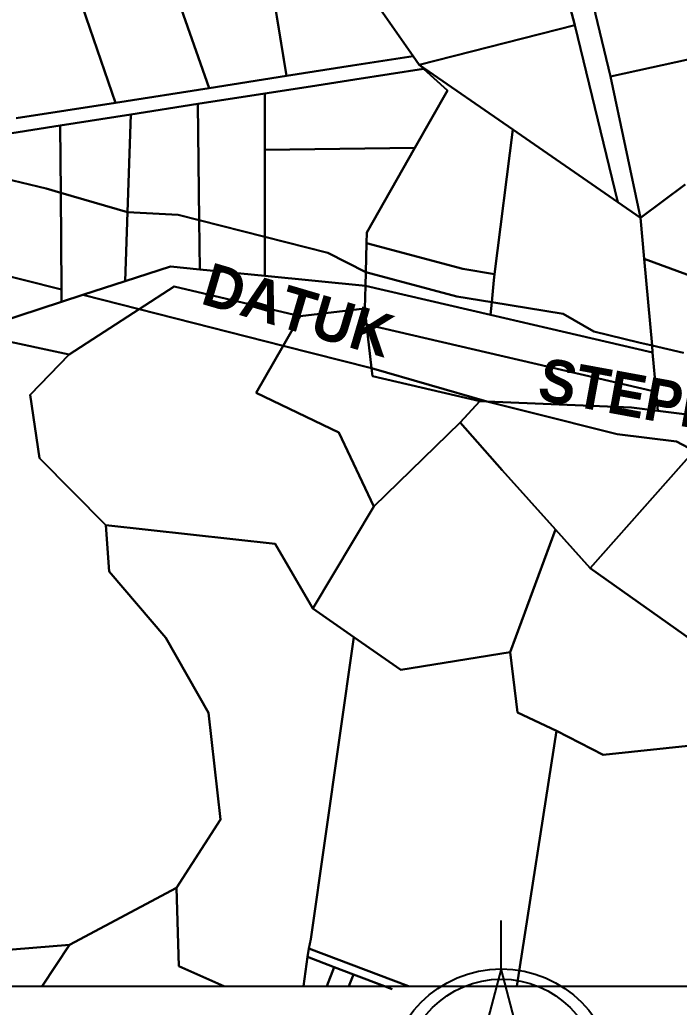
# Model space of a CAD drawing. Header units: inches. Extents: x 3562 to 70198, y -55726 to -1193.
# Drawn here: x 62744 to 66245, y -15232 to -9989 of the extents above; entities that cross this region are included whole.
import ezdxf

# ---------------------------------------------------------------- set-up
doc = ezdxf.new("R2010")
doc.units = ezdxf.units.IN
doc.header["$MEASUREMENT"] = 0
doc.layers.add('Locality Plan', color=7, linetype='Continuous')

# ---------------------------------------------------------------- blocks, each defined once
blk = doc.blocks.new('PD_912704')
at = {"layer": 'Locality Plan', "color": 7}
for p, q in [((65300.5, -15028.9), (65300.5, -14771.2)), ((65300.5, -15600), (64697.7, -15600)), ((65300.5, -15600), (65907.5, -15600)), ((65308.7, -15592.6), (65308.7, -16142.4))]:
    blk.add_line(p, q, dxfattribs=at)
blk.add_lwpolyline([(65300.5, -15631.7), (65599.5, -16171.1), (65300.5, -15028.9), (65001.5, -16162), (65300.5, -15631.7)], dxfattribs=at)
for centre, radius in [((65300.5, -15631.7), 602.8), ((65300.5, -15600), 517.2)]:
    blk.add_circle(centre, radius, dxfattribs=at)
blk = doc.blocks.new('PD_912703')
at = {"layer": 'Locality Plan'}
blk.add_blockref('PD_912704', (0, 0), dxfattribs=at)
at = {"layer": 'Locality Plan', "color": 7, "insert": (65150.4, -16310.5), "char_height": 326.687, "width": 388.056, "attachment_point": 1, "rotation": 0.0228}
blk.add_mtext('\\pxsm0.89;\\fTimes|b0|i0|c0|p326.6869;\\W1.03;N', dxfattribs=at)
blk = doc.blocks.new('PD_912705')
at = {"layer": 'Locality Plan', "color": 7}
for p, q in [((64020.9, -9443.5), (64160.8, -10286.6)), ((64160.8, -10286.6), (64020.9, -9443.5)), ((63750, -10351), (63478.7, -9583.6)), ((63478.7, -9583.6), (63750, -10351)), ((63252.1, -10428.9), (62973.1, -9617.2)), ((62973.1, -9617.2), (63252.1, -10428.9)), ((65690.6, -10016.8), (65584.7, -9616.9)), ((65584.7, -9616.9), (65690.6, -10016.8)), ((64603.8, -9853.6), (64832, -10181.4)), ((64832, -10181.4), (64603.8, -9853.6)), ((65880, -10290.1), (65768.2, -9825.2)), ((65768.2, -9825.2), (65880, -10290.1)), ((64863.6, -10227.5), (65690.6, -10016.8)), ((65690.6, -10016.8), (64863.6, -10227.5)), ((65919.2, -10957.1), (65690.6, -10016.8)), ((65690.6, -10016.8), (65919.2, -10957.1)), ((66684.8, -10114), (65880, -10290.1)), ((65880, -10290.1), (66684.8, -10114)), ((64832, -10181.4), (64510.5, -10231.7)), ((64510.5, -10231.7), (64832, -10181.4)), ((64832, -10181.4), (64863.6, -10227.5)), ((64863.6, -10227.5), (64832, -10181.4)), ((64510.5, -10231.7), (64160.8, -10286.6)), ((64160.8, -10286.6), (64510.5, -10231.7)), ((64887.1, -10248.7), (64522.1, -10305.8)), ((64522.1, -10305.8), (64887.1, -10248.7)), ((65362, -10572.1), (64863.6, -10227.5)), ((64863.6, -10227.5), (64887.1, -10248.7)), ((64887.1, -10248.7), (64863.6, -10227.5)), ((64863.6, -10227.5), (65362, -10572.1)), ((64887.1, -10248.7), (65015.3, -10364.3)), ((65015.3, -10364.3), (64887.1, -10248.7)), ((64160.8, -10286.6), (63750, -10351)), ((63750, -10351), (64160.8, -10286.6)), ((64522.1, -10305.8), (64288, -10342.6)), ((64288, -10342.6), (64522.1, -10305.8)), ((65880, -10290.1), (66039.3, -11040.1)), ((66039.3, -11040.1), (65880, -10290.1)), ((63750, -10351), (63252.1, -10428.9)), ((63252.1, -10428.9), (63750, -10351)), ((63689.7, -10435.1), (64045.4, -10379.3)), ((64045.4, -10379.3), (63689.7, -10435.1)), ((64288, -10342.6), (64045.4, -10379.3)), ((64045.4, -10379.3), (64288, -10342.6)), ((64045.4, -10379.3), (64045.4, -10679.3)), ((64045.4, -10679.3), (64045.4, -10379.3)), ((65015.3, -10364.3), (64841.8, -10669.2)), ((64841.8, -10669.2), (65015.3, -10364.3)), ((63252.1, -10428.9), (62725.9, -10511.4)), ((62725.9, -10511.4), (63252.1, -10428.9)), ((63334.2, -10490.8), (63689.7, -10435.1)), ((63689.7, -10435.1), (63334.2, -10490.8)), ((63697.3, -11052.7), (63689.7, -10435.1)), ((63689.7, -10435.1), (63697.3, -11052.7)), ((62958.8, -10549.8), (63334.2, -10490.8)), ((63334.2, -10490.8), (62958.8, -10549.8)), ((63316.1, -11010.5), (63334.2, -10490.8)), ((63334.2, -10490.8), (63316.1, -11010.5)), ((62701.9, -10590), (62958.8, -10549.8)), ((62958.8, -10549.8), (62701.9, -10590)), ((62961.8, -10907.1), (62958.8, -10549.8)), ((62958.8, -10549.8), (62961.8, -10907.1)), ((65265.1, -11339), (65362, -10572.1)), ((65362, -10572.1), (65265.1, -11339)), ((65919.2, -10957.1), (65362, -10572.1)), ((65362, -10572.1), (65919.2, -10957.1)), ((64045.4, -10679.3), (64045.3, -11141.2)), ((64045.3, -11141.2), (64045.4, -10679.3)), ((64841.8, -10669.2), (64045.4, -10679.3)), ((64045.4, -10679.3), (64841.8, -10669.2)), ((64841.8, -10669.2), (64585.8, -11118.6)), ((64585.8, -11118.6), (64841.8, -10669.2)), ((62662.8, -10830.9), (62884.9, -10884.7)), ((62884.9, -10884.7), (62662.8, -10830.9)), ((62884.9, -10884.7), (62961.8, -10907.1)), ((62961.8, -10907.1), (62884.9, -10884.7)), ((66039.3, -11040.1), (66275.6, -10863.5)), ((66275.6, -10863.5), (66039.3, -11040.1)), ((62961.8, -10907.1), (63316.1, -11010.5)), ((62966, -11421.1), (62961.8, -10907.1)), ((62961.8, -10907.1), (62966, -11421.1)), ((63316.1, -11010.5), (62961.8, -10907.1)), ((66039.3, -11040.1), (65919.2, -10957.1)), ((65919.2, -10957.1), (66039.3, -11040.1)), ((63316.1, -11010.5), (63303.3, -11377.3)), ((63303.3, -11377.3), (63316.1, -11010.5)), ((63316.1, -11010.5), (63584.6, -11024)), ((63584.6, -11024), (63316.1, -11010.5)), ((63584.6, -11024), (63697.3, -11052.7)), ((63697.3, -11052.7), (63584.6, -11024)), ((63697.3, -11052.7), (63700.5, -11314.2)), ((63697.3, -11052.7), (64045.3, -11141.2)), ((63700.5, -11314.2), (63697.3, -11052.7)), ((64045.3, -11141.2), (63697.3, -11052.7)), ((66058.9, -11258.5), (66039.3, -11040.1)), ((66039.3, -11040.1), (66058.9, -11258.5)), ((64045.3, -11141.2), (64045.3, -11348.6)), ((64045.3, -11348.6), (64045.3, -11141.2)), ((64045.3, -11141.2), (64379.5, -11226.2)), ((64379.5, -11226.2), (64045.3, -11141.2)), ((64585.8, -11118.6), (64584.4, -11174.2)), ((64584.4, -11174.2), (64585.8, -11118.6)), ((64584.4, -11174.2), (64580.5, -11328.4)), ((64580.5, -11328.4), (64584.4, -11174.2)), ((65095.8, -11311.5), (64584.4, -11174.2)), ((64584.4, -11174.2), (65095.8, -11311.5)), ((64379.5, -11226.2), (64580.5, -11328.4)), ((64580.5, -11328.4), (64379.5, -11226.2)), ((66058.9, -11258.5), (66852.6, -11552.1)), ((66100.3, -11718.9), (66058.9, -11258.5)), ((66852.6, -11552.1), (66058.9, -11258.5)), ((66058.9, -11258.5), (66100.3, -11718.9)), ((62582.6, -11324.8), (62763, -11369.7)), ((62763, -11369.7), (62582.6, -11324.8)), ((63545.1, -11298.8), (63303.3, -11377.3)), ((63303.3, -11377.3), (63545.1, -11298.8)), ((63700.5, -11314.2), (63545.1, -11298.8)), ((63545.1, -11298.8), (63700.5, -11314.2)), ((64045.3, -11348.6), (63700.5, -11314.2)), ((63700.5, -11314.2), (64045.3, -11348.6)), ((65265.1, -11339), (65095.8, -11311.5)), ((65095.8, -11311.5), (65265.1, -11339)), ((62763, -11369.7), (62966, -11421.1)), ((62966, -11421.1), (62763, -11369.7)), ((63303.3, -11377.3), (63079.8, -11450)), ((63079.8, -11450), (63303.3, -11377.3)), ((64045.3, -11348.6), (64578.7, -11401.7)), ((64578.7, -11401.7), (64045.3, -11348.6)), ((64580.5, -11328.4), (64578.7, -11401.7)), ((64578.7, -11401.7), (64580.5, -11328.4)), ((64580.5, -11328.4), (65064.2, -11458.4)), ((65064.2, -11458.4), (64580.5, -11328.4)), ((65249.8, -11488.7), (65261.1, -11370.7)), ((65261.1, -11370.7), (65249.8, -11488.7)), ((65261.1, -11370.7), (65265.1, -11339)), ((65265.1, -11339), (65261.1, -11370.7)), ((62966, -11421.1), (62966.5, -11486.8)), ((62966.5, -11486.8), (62966, -11421.1)), ((63378.4, -11525.8), (63563.5, -11405.8)), ((63563.5, -11405.8), (63378.4, -11525.8)), ((63563.5, -11405.8), (64232.3, -11563)), ((64232.3, -11563), (63563.5, -11405.8)), ((64575.7, -11521.8), (64578.7, -11401.7)), ((64578.7, -11401.7), (64575.7, -11521.8)), ((64578.7, -11401.7), (65243.4, -11556)), ((65243.4, -11556), (64578.7, -11401.7)), ((63079.8, -11450), (62966.5, -11486.8)), ((62966.5, -11486.8), (63079.8, -11450)), ((63079.8, -11450), (63378.4, -11525.8)), ((63378.4, -11525.8), (63079.8, -11450)), ((65064.2, -11458.4), (65249.8, -11488.7)), ((65249.8, -11488.7), (65064.2, -11458.4)), ((62966.5, -11486.8), (62624.6, -11597.9)), ((62624.6, -11597.9), (62966.5, -11486.8)), ((63007, -11766.7), (63378.4, -11525.8)), ((63378.4, -11525.8), (63007, -11766.7)), ((64142.8, -11720.2), (63378.4, -11525.8)), ((63378.4, -11525.8), (64142.8, -11720.2)), ((64232.3, -11563), (64575.7, -11521.8)), ((64575.7, -11521.8), (64232.3, -11563)), ((64575.7, -11521.8), (64585.3, -11606.3)), ((64585.3, -11606.3), (64575.7, -11521.8)), ((65243.4, -11556), (65249.8, -11488.7)), ((65249.8, -11488.7), (65243.4, -11556)), ((65249.8, -11488.7), (65628.9, -11550.4)), ((65628.9, -11550.4), (65249.8, -11488.7)), ((64142.8, -11720.2), (64232.3, -11563)), ((64232.3, -11563), (64142.8, -11720.2)), ((65243.4, -11556), (65547, -11626.4)), ((65547, -11626.4), (65243.4, -11556)), ((65628.9, -11550.4), (65790.7, -11643.1)), ((65790.7, -11643.1), (65628.9, -11550.4)), ((64611.7, -11839.3), (64585.3, -11606.3)), ((64585.3, -11606.3), (66122.4, -11964.8)), ((64585.3, -11606.3), (64611.7, -11839.3)), ((66122.4, -11964.8), (64585.3, -11606.3)), ((65547, -11626.4), (66103.6, -11755.4)), ((66103.6, -11755.4), (65547, -11626.4)), ((62459.1, -11649.7), (63007, -11766.7)), ((63007, -11766.7), (62459.1, -11649.7)), ((65790.7, -11643.1), (66031.2, -11703.1)), ((66031.2, -11703.1), (65790.7, -11643.1)), ((63998.4, -11970.2), (64142.8, -11720.2)), ((64142.8, -11720.2), (63998.4, -11970.2)), ((64142.8, -11720.2), (64611.7, -11839.3)), ((64611.7, -11839.3), (64142.8, -11720.2)), ((66031.2, -11703.1), (66100.3, -11718.9)), ((66100.3, -11718.9), (66031.2, -11703.1)), ((66103.6, -11755.4), (66100.3, -11718.9)), ((66100.3, -11718.9), (66268.1, -11757.5)), ((66268.1, -11757.5), (66100.3, -11718.9)), ((66100.3, -11718.9), (66103.6, -11755.4)), ((63007, -11766.7), (62800.2, -11981)), ((62800.2, -11981), (63007, -11766.7)), ((66122.4, -11964.8), (66103.6, -11755.4)), ((66103.6, -11755.4), (66122.4, -11964.8)), ((64611.7, -11839.3), (64616.6, -11881.7)), ((65224, -12015), (64611.7, -11839.3)), ((64616.6, -11881.7), (64611.7, -11839.3)), ((64611.7, -11839.3), (65224, -12015)), ((64616.6, -11881.7), (65186.9, -12013.4)), ((65186.9, -12013.4), (64616.6, -11881.7)), ((62800.2, -11981), (62850.1, -12316.4)), ((62850.1, -12316.4), (62800.2, -11981)), ((64437.6, -12180), (63998.4, -11970.2)), ((63998.4, -11970.2), (64437.6, -12180)), ((66131.4, -12065), (66122.4, -11964.8)), ((66122.4, -11964.8), (66131.4, -12065)), ((65082.5, -12127.6), (65186.9, -12013.4)), ((65186.9, -12013.4), (65082.5, -12127.6)), ((65186.9, -12013.4), (65224, -12015)), ((65224, -12015), (65186.9, -12013.4)), ((65224, -12015), (65571, -12103.1)), ((65571, -12103.1), (65224, -12015)), ((65224, -12015), (65991.9, -12047.2)), ((65991.9, -12047.2), (65224, -12015)), ((65991.9, -12047.2), (66131.4, -12065)), ((66131.4, -12065), (65991.9, -12047.2)), ((65571, -12103.1), (65788.7, -12157.9)), ((65788.7, -12157.9), (65571, -12103.1)), ((66131.4, -12065), (66473.6, -12108.8)), ((66473.6, -12108.8), (66131.4, -12065)), ((64623.7, -12573.8), (65082.5, -12127.6)), ((65082.5, -12127.6), (64623.7, -12573.8)), ((65082.5, -12127.6), (65304.5, -12379.8)), ((65304.5, -12379.8), (65082.5, -12127.6)), ((65788.7, -12157.9), (65914.8, -12189.3)), ((65914.8, -12189.3), (65788.7, -12157.9)), ((64623.7, -12573.8), (64437.6, -12180)), ((64437.6, -12180), (64623.7, -12573.8)), ((65914.8, -12189.3), (66231.1, -12228.9)), ((66231.1, -12228.9), (65914.8, -12189.3)), ((66231.1, -12228.9), (66324.2, -12277.2)), ((66324.2, -12277.2), (66231.1, -12228.9)), ((62850.1, -12316.4), (63201.1, -12672.9)), ((63201.1, -12672.9), (62850.1, -12316.4)), ((66324.2, -12277.2), (65771.5, -12900.1)), ((65771.5, -12900.1), (66324.2, -12277.2)), ((65304.5, -12379.8), (65588.3, -12696)), ((65588.3, -12696), (65304.5, -12379.8)), ((64300.4, -13114.7), (64623.7, -12573.8)), ((64623.7, -12573.8), (64300.4, -13114.7)), ((63219.6, -12918.4), (63201.1, -12672.9)), ((63201.1, -12672.9), (64100, -12771.3)), ((63201.1, -12672.9), (63219.6, -12918.4)), ((64100, -12771.3), (63201.1, -12672.9)), ((65588.3, -12696), (65346.6, -13346.6)), ((65346.6, -13346.6), (65588.3, -12696)), ((65771.5, -12900.1), (65588.3, -12696)), ((65588.3, -12696), (65771.5, -12900.1)), ((64100, -12771.3), (64300.4, -13114.7)), ((64300.4, -13114.7), (64100, -12771.3)), ((63520.4, -13270.5), (63219.6, -12918.4)), ((63219.6, -12918.4), (63520.4, -13270.5)), ((65771.5, -12900.1), (66353.3, -13313.6)), ((66353.3, -13313.6), (65771.5, -12900.1)), ((64300.4, -13114.7), (64518.2, -13267.3)), ((64518.2, -13267.3), (64300.4, -13114.7)), ((63746.7, -13668.8), (63520.4, -13270.5)), ((63520.4, -13270.5), (63746.7, -13668.8)), ((64290.2, -14870.3), (64518.2, -13267.3)), ((64518.2, -13267.3), (64290.2, -14870.3)), ((64518.2, -13267.3), (64766.3, -13439.6)), ((64766.3, -13439.6), (64518.2, -13267.3)), ((64766.3, -13439.6), (65346.6, -13346.6)), ((65346.6, -13346.6), (64766.3, -13439.6)), ((65346.6, -13346.6), (65386.3, -13667.1)), ((65386.3, -13667.1), (65346.6, -13346.6)), ((63809.9, -14234.7), (63746.7, -13668.8)), ((63746.7, -13668.8), (63809.9, -14234.7)), ((65386.3, -13667.1), (65593.2, -13764.7)), ((65593.2, -13764.7), (65386.3, -13667.1)), ((65593.2, -13764.7), (65383.3, -15120)), ((65383.3, -15120), (65593.2, -13764.7)), ((65593.2, -13764.7), (65840.7, -13891.8)), ((65840.7, -13891.8), (65593.2, -13764.7)), ((65840.7, -13891.8), (66326.3, -13840.2)), ((66326.3, -13840.2), (65840.7, -13891.8)), ((63577.2, -14597.4), (63809.9, -14234.7)), ((63809.9, -14234.7), (63577.2, -14597.4)), ((63577.2, -14597.4), (63009, -14900.1)), ((63009, -14900.1), (63577.2, -14597.4)), ((63588.8, -15014.2), (63577.2, -14597.4)), ((63577.2, -14597.4), (63588.8, -15014.2)), ((64278.7, -14919.5), (64290.2, -14870.3)), ((64290.2, -14870.3), (64278.7, -14919.5)), ((63009, -14900.1), (62416, -14950.3)), ((62416, -14950.3), (63009, -14900.1)), ((63009, -14900.1), (62862.6, -15120)), ((62862.6, -15120), (63009, -14900.1)), ((64272.3, -14965.2), (64278.7, -14919.5)), ((64278.7, -14919.5), (64272.3, -14965.2)), ((64807.1, -15120), (64278.7, -14919.5)), ((64278.7, -14919.5), (64807.1, -15120)), ((64250.8, -15120), (64272.3, -14965.2)), ((64272.3, -14965.2), (64250.8, -15120)), ((64412.7, -15018.5), (64272.3, -14965.2)), ((64272.3, -14965.2), (64412.7, -15018.5)), ((63827.2, -15120), (63588.8, -15014.2)), ((63588.8, -15014.2), (63827.2, -15120)), ((64374.1, -15120), (64412.7, -15018.5)), ((64412.7, -15018.5), (64374.1, -15120)), ((64515.5, -15057.5), (64412.7, -15018.5)), ((64412.7, -15018.5), (64515.5, -15057.5)), ((64491.8, -15120), (64515.5, -15057.5)), ((64515.5, -15057.5), (64491.8, -15120)), ((64680.1, -15120), (64515.5, -15057.5)), ((64515.5, -15057.5), (64680.1, -15120)), ((64721.2, -15135.6), (64618.4, -15096.5)), ((64618.4, -15096.5), (64721.2, -15135.6))]:
    blk.add_line(p, q, dxfattribs=at)

msp = doc.modelspace()

# ---------------------------------------------------------------- linework, layer by layer
at = {"layer": 'Locality Plan', "color": 7}
msp.add_line((56197.6, -15120), (70197.6, -15120), dxfattribs=at)

# ---------------------------------------------------------------- block references
at = {"layer": 'Locality Plan'}
for name in ['PD_912705', 'PD_912703']:
    msp.add_blockref(name, (0, 0), dxfattribs=at)

# ---------------------------------------------------------------- texts
at = {"layer": 'Locality Plan', "color": 7, "char_height": 228.203, "attachment_point": 1}
for s, insert, width, rotation in [('\\pxsm0.83;\\fHelvetica|b1|i0|c0|p228.2031;\\W0.92;DATUK', (63762.5, -11275.2), 1093.611, 343.5867), ('\\pxsm0.83;\\fHelvetica|b1|i0|c0|p228.2031;\\W0.92;STEPHEN', (65526.6, -11780.3), 1516.944, 349.586)]:
    msp.add_mtext(s, dxfattribs=dict(at, insert=insert, width=width, rotation=rotation))

doc.saveas('drawing.dxf')
